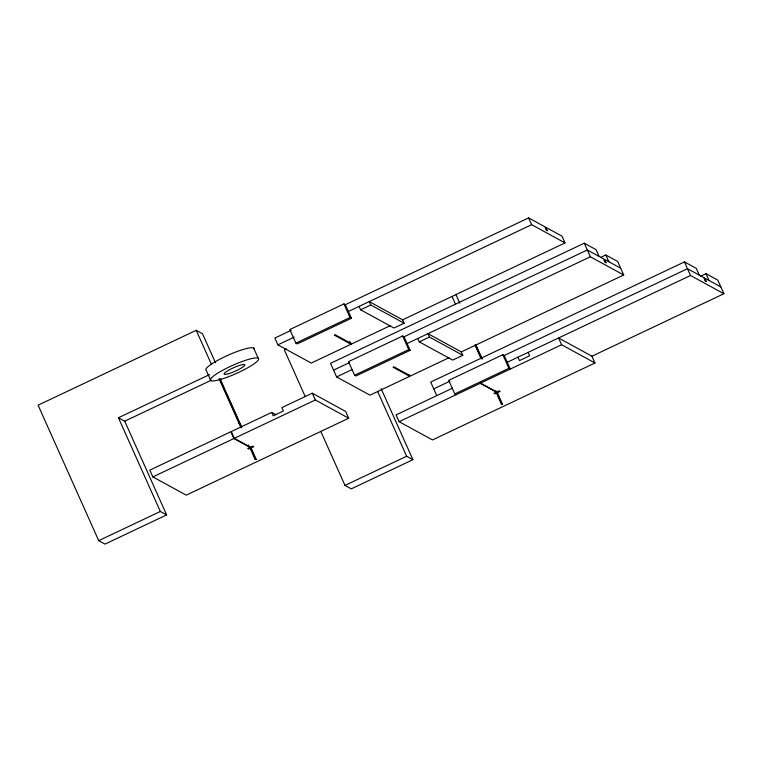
<?xml version="1.0" encoding="UTF-8"?>
<svg xmlns="http://www.w3.org/2000/svg" width="762" height="762" viewBox="0 0 762 762"><rect width="100%" height="100%" fill="white"/><g stroke="black" fill="none" stroke-linecap="round" stroke-linejoin="round"><path stroke-width="1.14" d="M241.106 427.968L219.037 378.628M240.735 427.149L241.144 426.596L239.668 423.348L238.897 423.015M215.436 362.674L202.501 333.756L196.205 330.308L38.1 405.174L98.708 540.649L105.004 544.097L166.64 514.912L124.73 421.195L118.424 417.757L209.531 374.618M343.938 303.924L289.808 329.555L295.885 343.138L297.275 343.891L351.406 318.259L345.329 304.686L343.938 303.924L350.015 317.506L351.406 318.259M291.198 330.317L274.844 338.052L277.882 344.843L311.248 363.083L351.006 344.253L349.701 341.347M345.329 304.686L528.609 217.903L544.944 226.828L546.116 230.038L547.507 230.8L545.64 227.209L561.975 236.144L565.013 242.926L402.603 319.821L369.237 301.59L370.761 304.99L404.127 323.221L393.973 328.022L360.607 309.791L359.083 306.4M277.882 344.843L294.237 337.109M348.367 311.477L531.647 224.695L565.013 242.926M124.73 421.195L211.541 380.095M360.607 309.791L370.761 304.99M295.885 343.138L350.015 317.506M286.522 348.929L284.369 349.948L305.219 396.554M390.315 325.641L351.853 343.853L335.166 334.737L334.327 335.137L351.006 344.253M599.132 256.442L596.094 249.65L584.273 243.192L330.517 363.341L336.594 376.923L369.961 395.164L409.718 376.333L408.842 374.399M402.65 336.004L348.51 361.636L354.587 375.218L355.978 375.971L410.108 350.339L404.041 336.766L402.65 336.004L408.727 349.587L410.108 350.339M333.556 370.132L349.682 362.502M403.441 337.042L587.312 249.984L603.647 258.909L604.818 262.118L606.209 262.88L604.342 259.29L620.678 268.224M336.594 376.923L351.92 369.665M407.079 343.557L590.35 256.775L623.716 275.006L461.315 351.901L427.949 333.67L429.463 337.071L462.829 355.302L452.676 360.102L419.31 341.871L417.795 338.48M419.31 341.871L429.463 337.071M271.691 412.413L231.267 431.559L234.305 438.35L250.469 447.18L252.793 446.084L253.841 446.646L248.764 449.056L247.726 448.485L250.05 447.38L233.877 438.55L230.838 431.759L149.819 470.125L152.848 476.917L186.233 495.148L348.71 418.224L345.672 411.432L312.296 393.192L281.845 407.613L283.359 411.004L273.215 415.814L271.691 412.413L275.863 414.699M600.466 257.508L605.828 254.975L617.639 261.433L623.716 275.006M354.587 375.218L408.727 349.587M152.848 476.917L315.335 399.983L348.71 418.224M449.028 357.721L410.556 375.933L393.878 366.817L393.03 367.217L409.718 376.333M255.089 459.219L256.203 459.4L255.089 459.219L249.365 446.418M699.316 275.168L696.278 268.376L684.457 261.918L430.701 382.067L436.769 395.649M98.708 540.649L160.344 511.464L166.64 514.912M502.825 354.73L508.902 368.303L510.292 369.065L504.215 355.483L502.825 354.73L448.694 380.362L454.771 393.935L456.162 394.697M433.73 388.858L449.866 381.219M503.625 355.768L687.495 268.71L703.831 277.635L705.002 280.845L706.393 281.597L704.526 278.016L720.862 286.941M452.59 388.144L396.088 414.899L399.126 421.691L432.502 439.931L594.979 362.998L591.941 356.206L558.565 337.976L561.604 344.757L594.979 362.998M507.254 362.274L690.534 275.501L723.9 293.732L591.607 356.368M700.649 276.235L706.012 273.691L717.823 280.149L723.9 293.732M454.771 393.935L508.902 368.303M399.126 421.691L561.604 344.757M501.358 404.003L502.482 404.184L501.358 404.003L495.633 391.201M344.976 485.432L406.622 456.248L412.918 459.686L351.272 488.871L344.976 485.432L320.735 431.244M480.574 383.124L496.738 391.963L499.072 390.858L500.11 391.43L495.033 393.83L493.995 393.259L496.319 392.163L480.155 383.324M706.012 273.691L709.041 280.483M684.457 261.918L690.534 275.501M605.828 254.975L608.867 261.766M584.273 243.192L590.35 256.775M528.609 217.903L531.647 224.695M528.114 352.387L529.647 355.787L519.484 360.588L517.969 357.197M455.962 294.599L459.8 303.171M475.983 344.948L482.241 358.95M497.176 392.335L502.482 404.184M475.421 344.862L481.717 358.94M496.052 391.001L502.053 404.384M474.993 345.062L480.803 358.054M452.066 296.513L455.419 304.009M461.315 351.901L462.829 355.302M402.603 319.821L404.127 323.221M381.114 388.601L412.918 459.686M377.714 391.62L406.622 456.248M312.296 393.192L315.335 399.983M253.632 348.024L258.194 358.207M220.075 378.638L241.754 427.091M250.908 447.551L256.203 459.4M219.942 379.514L241.335 427.292M250.26 447.284L255.784 459.6M248.307 444.97L249.184 446.903M196.205 330.308L211.541 364.588M210.826 380.638L206.264 370.446A26.413 4.448 -24.1 0 1 228.219 355.14A26.413 4.448 -24.1 0 1 254.089 349.091M118.424 417.757L160.344 511.464M228.81 373.628A11.316 1.905 -24.1 0 0 244.85 365.074A11.316 1.905 -24.1 0 0 229.867 369.56A11.316 1.905 -24.1 0 0 228.81 373.628M221.199 379.228A26.413 4.448 -24.1 0 0 258.642 359.273A26.413 4.448 -24.1 0 0 223.676 369.751A26.413 4.448 -24.1 0 0 221.199 379.228"/></g></svg>
